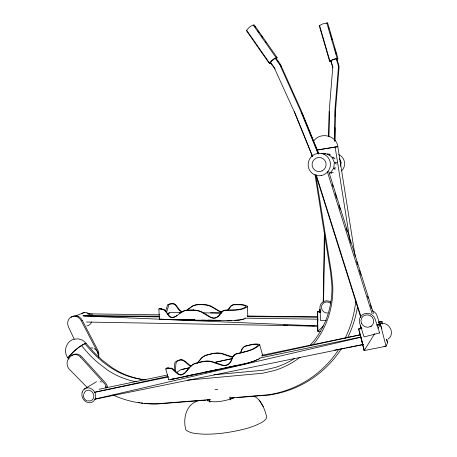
<?xml version="1.0" encoding="UTF-8"?>
<svg xmlns="http://www.w3.org/2000/svg" width="457" height="457" viewBox="0 0 457 457"><rect width="100%" height="100%" fill="white"/><g stroke="black" fill="none" stroke-linecap="round" stroke-linejoin="round"><path stroke-width="0.69" d="M323.213 302.02L324.39 232.07M323.596 301.152L324.716 234.841M328.686 136.649L329.149 111.771L332.707 68.053A5.633 5.33 -54.7 0 0 332.685 67.647L332.673 67.516A5.77 5.461 -54.7 0 0 332.536 66.762L330.719 60.941L333.324 59.49L336.792 58.673L338.626 64.523A12.248 11.596 -54.7 0 1 339.065 67.293L335.535 110.48L334.97 140.819M328.891 136.563L329.354 111.611M334.324 140.836L334.895 110.491L338.431 67.185A11.836 11.202 -54.7 0 0 338.003 64.517L336.175 58.662M334.747 141.333L334.998 127.771M335.215 116.352L335.318 110.645M318.86 153.798L301.152 110.417L281.466 66.636A13.367 12.59 -66.9 0 0 280.124 63.94L276.005 58.285L274.017 59.107L271.235 61.375L270.458 62.803L274.297 68.064A6.289 5.924 -66.9 0 1 274.577 68.521A6.067 5.713 -66.9 0 1 274.937 69.281L294.279 111.828L312.365 156.277M174.231 369.844L174.608 364.183L175.162 362.093C183.297 356.654 184.588 361.601 191.175 366.228M270.39 63.374L269.402 63.546L269.43 62.912L272.281 60.067L274.337 58.622L277.073 57.536L276.314 59.039M275.977 58.764L276.005 58.285M241.279 351.239L242.507 348.32L244.409 346.469A7.226 6.701 51.3 0 1 245.226 346.063C249.83 345.121 255.012 343.007 259.616 344.435L259.57 345.012C253.138 350.999 243.781 351.879 235.641 354.226A7.54 6.952 52 0 0 234.795 354.649L232.716 356.74L231.168 360.533A16.806 15.464 55.4 0 1 230.494 361.83L230.248 362.241A7.055 6.495 54 0 1 229.808 362.858L229.694 362.995A15.658 14.413 55.3 0 1 229.431 363.298A10.865 9.997 54.6 0 1 229.003 363.755L227.986 364.555A13.253 12.208 54.9 0 1 227.266 364.972L226.832 365.194A4.039 3.713 53.7 0 1 226.404 365.349M340.665 166.205L341.071 162.189L339.408 158.539M364.366 349.234L364.223 350.542L386.074 346.246L387.616 342.613L386.708 339.191M227.746 310.052A14.538 13.613 61 0 0 228.626 309.001L230.654 306.224L233.07 304.779A6.518 6.118 57.1 0 1 233.881 304.585C238.314 304.676 243.467 303.888 247.397 306.219L247.334 306.761C240.816 311.211 232.259 309.875 224.747 310.354A6.775 6.329 57.7 0 0 223.901 310.554L222.879 310.971M175.305 371.935L175.905 363.903L176.459 361.813C182.737 356.631 185.81 363.675 190.769 366.537M165.56 311.326L167.69 304.579L169.61 303.968L173.763 303.831L175.579 304.545L179.807 310.24L181.869 311.634A4.581 4.227 63.8 0 0 182.549 311.72L183.023 311.697M166.497 312.474L168.919 304.596C176.728 300.38 176.351 310.794 182.166 311.925M231.688 359.888L232.836 356.9M241.056 351.816L240.913 352.13A15.738 14.561 54.8 0 1 240.508 352.93M336.775 59.221L337.929 58.342L327.64 22.941L322.853 23.884L320.86 24.735L319.346 26.003L329.594 61.272L330.451 61.289M327.389 23.444L327.64 22.941M378.082 328.217L381.983 321.38L378.533 322.094M382.709 324.122L381.983 321.38L379.79 322.065L378.402 324.71L377.031 325.007M232.967 356.631L235.161 354.335A7.529 6.946 52 0 1 236.006 353.912C243.518 351.736 252.184 350.959 258.102 345.372L258.148 344.829C253.909 343.475 249.128 345.475 244.889 346.349A7.238 6.712 51.3 0 0 244.072 346.754L242.061 348.771L240.571 352.427A15.761 14.584 54.8 0 1 240.296 352.981M374.711 333.644L364.223 350.542L358.522 329.091L361.441 328.206M329.594 61.272L333.164 59.37L337.929 58.342M360.944 328.075L360.579 325.818L361.304 328.532M336.792 58.673L337.609 62.226M220.331 314.016L223.09 310.834M269.402 63.546L246.671 31.002L246.643 30.282C248.482 27.837 251.093 25.329 254.218 24.901L277.073 57.536M188.861 368.456L184.582 373.306L182.269 374.677L180.441 375.117L177.83 374.055L171.204 368.388L165.725 368.885L166.988 367.834L167.599 368.045M197.367 362.961L201.434 358.111A12.482 11.396 55.1 0 1 202.177 357.477A24.198 22.067 53.6 0 1 202.839 356.986L204.679 355.906A14.613 13.344 54.8 0 1 205.936 355.38L213.002 353.398L216.915 352.958A24.958 22.77 53.3 0 1 218.337 352.97L220.491 353.175A16.441 15.047 53.8 0 1 222.353 353.575L232.173 356.826A8.517 7.883 53.7 0 0 232.727 356.917M197.373 363.149L201.823 357.814A12.459 11.385 55.1 0 1 202.571 357.18A24.164 22.039 53.6 0 1 203.234 356.689L205.067 355.615A14.59 13.327 54.8 0 1 206.324 355.089L213.036 353.495M189.267 367.942L191.026 365.988A12.973 11.779 55.6 0 1 191.797 365.326A25.158 22.81 54.1 0 1 192.483 364.817L194.385 363.709A15.19 13.79 55.3 0 1 195.682 363.166L202.6 361.436L206.655 360.99A25.986 23.57 53.8 0 1 208.129 361.007L210.363 361.23A17.12 15.572 54.4 0 1 212.294 361.653L222.479 365.069A8.872 8.169 54.3 0 0 223.307 365.2L224.381 365.292A6.118 5.627 54 0 0 224.878 365.292L225.387 365.257A5.473 5.033 53.9 0 0 225.787 365.206L227.637 364.646A13.236 12.19 54.9 0 0 228.363 364.229L229.374 363.429A10.791 9.928 54.6 0 0 229.808 362.972A15.635 14.396 55.3 0 0 230.065 362.675L230.179 362.532A7.044 6.484 54 0 0 230.619 361.921L230.865 361.51A16.778 15.441 55.4 0 0 231.539 360.213M227.917 310.006L228.077 309.84A14.521 13.601 61 0 0 228.957 308.795L230.979 306.019M388.004 339.105C395.591 334.056 389.461 321.637 380.961 323.625M319.746 312.131L319.883 309.166L319.957 312.017M168.884 379.419C168.467 380.253 170.627 379.567 171.072 379.556L243.952 364.206L253.915 361.304L260.022 358.368M323.276 325.99L317.838 331.388L317.335 311.805L320.334 311.6M313.593 141.202C319.957 131.627 336.278 135.101 337.889 146.594L337.546 146.846M245.255 318.683L239.468 320.146L230.117 320.745L161.618 319.546L159.899 319.392L159.55 318.94M231.093 305.922L232.744 304.979A6.524 6.124 57.2 0 1 233.561 304.785C237.64 304.865 242.404 304.094 246.015 306.27L245.952 306.784C239.948 310.96 232.03 309.68 225.09 310.137A6.764 6.318 57.7 0 0 224.25 310.337L221.736 311.84L219.651 314.719A15.087 14.058 61.4 0 1 218.737 315.804L218.138 316.41A6.192 5.775 59.9 0 1 217.755 316.73L217.172 317.147A8.54 7.963 60.3 0 1 216.681 317.449L215.59 317.912A12.568 11.722 60.9 0 1 215.047 318.072L214.613 318.175A3.553 3.308 59.6 0 1 214.202 318.226A4.861 4.524 59.7 0 1 213.687 318.232L211.048 317.684A7.975 7.438 60.2 0 1 210.334 317.398L201.897 312.354A15.509 14.31 60.3 0 0 200.246 311.594L198.624 311.046A22.787 20.965 59.8 0 0 196.961 310.64L193.225 310.206L186.645 310.332A13.75 12.659 61.3 0 0 185.371 310.543L182.714 311.44A11.699 10.774 61.6 0 0 181.88 311.863L179.898 313.228M176.613 315.787L182.28 311.651A11.688 10.762 61.6 0 1 183.108 311.223L185.765 310.326A13.733 12.647 61.3 0 1 187.039 310.114L193.608 309.995L197.338 310.423A22.759 20.936 59.8 0 1 199.001 310.829L200.617 311.377A15.492 14.293 60.3 0 1 202.268 312.137L210.7 317.175A7.963 7.426 60.2 0 0 211.414 317.455L212.356 317.752A5.524 5.147 59.9 0 0 212.796 317.855L213.259 317.923A4.953 4.616 59.8 0 0 213.63 317.963L215.401 317.844A12.55 11.711 60.9 0 0 215.944 317.684L218.109 316.507A6.187 5.764 59.9 0 0 218.492 316.187L219.092 315.576A15.064 14.041 61.4 0 0 220 314.49M172.226 368.382L178.744 374.06L180.007 374.689L181.418 374.746L184.759 373.129L190.598 366.308A12.996 11.796 55.6 0 1 191.374 365.646A25.198 22.844 54.2 0 1 192.06 365.143L193.962 364.023A15.212 13.813 55.3 0 1 195.265 363.486L202.223 361.847L202.6 361.436M212.654 353.787L213.002 353.398M145.183 379.818A85.219 77.781 67.7 0 1 118.317 371.398L112.285 367.794L102.711 360.516A124.304 115.175 70.2 0 1 93.611 351.987L85.99 343.218C78.964 346.058 72.64 351.879 68.042 357.922L68.927 359.036M202.223 361.847L202.634 361.533M159.39 319.066L158.865 308.961L160.047 308.338L160.51 308.629M176.345 372.706L180.429 369.896L189.444 367.845M177.019 315.564C174.934 317.049 171.609 318.718 169.358 316.661C165.417 311.474 165.24 308.692 158.865 308.961M176.676 315.804L174.631 316.924L172.072 317.409A4.753 4.364 64.1 0 1 171.364 317.318L169.233 315.867L164.503 309.629L160.196 308.932L161.304 308.355L162.241 309.218M186.353 310.566L192.077 306.339A11.282 10.442 61.2 0 1 192.883 305.927L195.459 305.059A13.253 12.27 60.9 0 1 196.693 304.848L203.422 304.516L207.032 304.922A23.056 21.313 59.3 0 1 207.986 305.133A20.822 19.263 59.5 0 1 208.638 305.31L210.203 305.836A14.932 13.847 59.9 0 1 211.802 306.561L219.954 311.4A7.678 7.192 59.7 0 0 220.645 311.674L221.554 311.954A5.324 4.981 59.4 0 0 221.845 312.022M186.473 310.52L192.448 306.139A11.265 10.431 61.2 0 1 193.254 305.727L195.825 304.859A13.236 12.253 60.9 0 1 197.058 304.648L203.434 304.608M84.191 389.158L94.833 382.709A7.461 6.524 62.6 0 1 96.621 381.709M73.251 339.368C65.711 342.025 63.14 351.976 68.07 358.168L68.179 357.408C73.234 351.781 79.101 346.229 86.036 343.133L82.54 340.174L78.221 338.814L73.726 339.254M193.225 310.206L193.608 309.995M203.074 304.802L203.422 304.516M193.237 310.297L193.619 310.086M198.024 400.726C185.833 404.793 182.857 418.623 185.816 429.837C190.683 433.899 197.55 433.659 203.548 434.15A48.128 13.242 -9.8 0 0 227.569 432.499C239.645 430.408 252.098 428.083 262.798 421.794A30.573 8.58 -9.7 0 0 266.699 416.727C264.546 409.049 261.507 399.921 253.966 396.07M167.525 313.948L171.118 312.434L180.949 312.508M167.759 313.502L169.656 312.514M329.234 173.3L330.514 172.7L333.267 172.403M256.217 360.11L258.411 359.093M254.56 360.727L255.612 360.259M75.594 316.021L84.448 312.434M255.674 360.362L249.83 362.498M251.133 361.984L251.938 361.716M249.208 362.687L171.038 379.419M241.787 319.483L243.73 319.026M95.313 398.995L360.887 337.283M361.95 328.337L358.522 329.091L361.933 328.389M95.342 392.1L167.839 376.431M261.947 356.1L360.242 334.861M182 369.319L188.912 367.834M215.881 362.058L231.785 358.654M214.082 362.572L232.476 358.631M176.419 378.185L171.095 379.299M184.097 376.568L195.973 374.066M197.367 373.775L200.16 373.186M203.651 372.449L213.43 370.393M214.824 370.096L217.618 369.507M225.301 367.891L237.172 365.394M99.072 389.25L167.502 374.974M261.764 355.312L360.219 334.775M94.656 392.3L168.713 376.928M259.536 358.077L360.841 337.055M379.79 322.065L378.407 322.351L379.79 322.065L386.074 346.246L383.943 346.315M377.042 324.99L380.327 324.596L381.892 328.457M370.107 326.704L371.472 326.424M376.922 325.298L380.327 324.596M94.645 399.269L363.264 344.561M334.61 350.085L338.106 349.399M339.5 349.125L345.092 348.034M346.492 347.76L363.269 344.481M317.432 149.959L337.889 146.594M316.718 150.079L337.82 146.68L355.198 256.474M241.136 319.637L235.052 320.443M212.625 353.695L216.538 353.255A24.992 22.799 53.3 0 1 217.966 353.261L220.12 353.472A16.463 15.064 53.9 0 1 221.988 353.867L231.819 357.123A8.534 7.895 53.7 0 0 232.619 357.248L232.847 357.271M202.188 361.75L206.25 361.31A26.026 23.598 53.8 0 1 207.729 361.327L209.963 361.55A17.143 15.595 54.4 0 1 211.899 361.973L222.096 365.394A8.889 8.18 54.3 0 0 222.925 365.526L223.165 365.549M217.629 389.427L214.973 389.632M237.623 320.111L234.544 320.357M213.91 374.803L263.58 370.187L275.325 367.445A87.595 83.168 59.1 0 0 294.537 358.454M187.599 380.133L262.644 373.249L274.68 370.461A89.909 85.305 59.2 0 0 300.095 357.237M181.583 359.853L181.937 359.825M169.616 368.353L169.975 368.319M210.34 399.572L155.957 403.839A107.778 98.215 67.8 0 1 112.948 394.985M229.465 398.001L267.716 394.865A112.485 106.755 59.1 0 0 321.402 369.713A113.353 107.589 59.3 0 0 338.608 349.645M205.918 400.178L158.082 403.902A108.755 99.209 67.7 0 1 144.755 403.348M207.329 400.064L210.146 399.835M231.311 398.098L234.133 397.87M236.955 397.636L269.396 394.979M335.821 167.913L333.804 168.067L330.514 172.7L331.519 173.454M337.043 162.326L334.358 162.418L332.028 157.288L327.446 154.066L321.854 153.615L325.178 153.712M231.67 320.608L227.049 320.58M326.281 320.58L320.574 320.568L319.946 307.909A7.261 6.929 37.8 0 1 323.499 301.62A7.261 6.929 37.8 0 1 330.931 302.117M334.078 157.299L332.028 157.288L335.044 158.922M83.511 315.758L159.007 316.175M247.323 316.661L317.832 317.044M320.82 311.828L317.335 311.805L320.865 311.88M330.719 60.941L331.342 60.947M86.893 313.833L159.596 314.816M247.266 316.004L317.826 316.952M179.344 312.365L180.766 312.382M210.626 312.817L221.291 312.971M203.868 312.839L221.297 313.091M82.803 315.804L159.796 316.912M244.626 318.141L318.049 319.197M169.164 319.443L161.024 319.226M181.977 319.672L194.785 319.894M208.306 320.134L220.405 320.346M168.839 319.552L160.213 319.203M175.939 319.677L195.105 320.014M201.491 320.129L220.662 320.466M86.447 322.042L317.729 326.138M283.557 325.167L287.83 325.275M300.655 325.613L314.188 325.972M329.56 154.123L327.446 154.066L330.799 155.026M320.66 331.474L317.838 331.388L317.615 313.668M88.315 314.01L92.582 314.188M83.511 315.97L168.947 319.603M170.37 319.666L317.752 325.927M321.854 153.615L325.361 153.798M203.062 304.716L206.678 305.122A23.084 21.342 59.3 0 1 207.638 305.339A20.851 19.285 59.5 0 1 208.289 305.51L209.854 306.036A14.95 13.864 59.9 0 1 211.454 306.767L219.617 311.611A7.689 7.198 59.7 0 0 220.308 311.885L221.794 312.285M223.61 365.589L225.867 365.474A5.404 4.97 53.9 0 0 226.404 365.349M162.566 309.423L162.898 309.469M173.763 303.831L174.088 303.876M339.865 161.532L341.071 162.189M171.866 368.171L167.125 368.411L168.313 367.548L169.627 368.273M87.116 400.852C84.619 399.892 83.1 397.19 83.494 394.562M262.192 355.032L262.644 355.397L259.616 344.435M336.415 164.126L334.358 162.418L333.804 168.067L335.152 169.524M87.555 387.787L69.653 369.61A7.895 6.878 65.7 0 1 67.699 366.583A7.975 6.952 65.7 0 1 67.093 363.172A7.895 6.884 65.7 0 1 67.876 359.927A19.885 17.36 64.7 0 1 70.418 356.671A7.855 6.855 65.7 0 1 73.034 354.889A7.935 6.924 65.7 0 1 76.13 354.643A7.855 6.855 65.7 0 1 80.501 357.128M80.535 357.134L104.39 383.486A8.157 7.135 62.6 0 1 106.281 386.679A8.22 7.186 62.6 0 1 106.601 387.833M84.728 343.373C93.599 354.466 104.27 364.372 116.729 371.301A84.099 76.685 67.8 0 0 145.84 379.887M81.369 345.469L89.075 354.346A125.892 116.438 70.3 0 0 98.272 362.995L107.943 370.364L114.044 374.02A86.293 78.604 67.8 0 0 136.529 381.852M277.542 60.912L278.33 61.986M275.291 58.41L279.855 64.803A13.339 12.562 -67 0 1 280.255 65.585L280.375 65.854A12.727 11.985 -66.9 0 1 280.695 66.665L300.392 110.423L318.158 153.94M270.481 62.329L274.331 67.607A6.849 6.449 -67 0 1 274.56 67.973A7.272 6.849 -67.1 0 1 274.777 68.373L274.908 68.647A6.969 6.564 -67 0 1 275.08 69.087M254.635 26.215L255.452 27.374M257.891 30.865L259.113 32.607M261.147 35.515L262.775 37.84M265.22 41.33L266.031 42.49M276.205 57.022L277.022 58.188M253.189 24.986L276.091 57.696M246.643 30.282L269.43 62.912M279.895 64.134L280.227 64.637M263.318 406.759L259.159 400.092M280.381 64.888L280.524 65.14A13.293 12.522 -66.9 0 1 280.924 65.922L281.044 66.185A12.682 11.945 -66.8 0 1 281.158 66.459M82.249 320.294L97.855 350.222A7.575 6.666 65.6 0 1 98.803 353.569A7.649 6.735 65.6 0 1 98.518 356.277M81.226 320.728L96.873 350.736A7.592 6.678 65.6 0 1 97.827 354.095M74.194 339.18L68.51 326.944A7.735 6.804 68.8 0 1 67.705 323.562A7.803 6.866 68.8 0 1 68.259 320.357A7.723 6.798 68.8 0 1 71.366 316.93L71.486 316.867A8.135 7.158 68.8 0 1 74.565 316.215A8.203 7.215 68.8 0 1 77.627 317.055A8.135 7.158 68.8 0 1 81.203 320.717M301.786 112.565L313.588 141.47M314.119 142.79L318.683 153.958M294.434 111.651L312.531 156.123M386.314 339.397L387.616 342.613M379.441 323.242L377.071 315.821A8.055 7.638 28 0 0 372.638 310.863M328.709 171.489L373.512 313.525M332.416 184.685L333.056 186.724M335.204 193.522L336.7 198.281M338.848 205.079L340.351 209.837M346.138 228.192L347.211 231.59M348.925 237.029L350.856 243.147M356.643 261.501L357.717 264.9M359.431 270.338L360.933 275.097M367.582 296.17L368.222 298.21M370.37 305.008L371.438 308.406M327.366 171.763L372.129 313.668M316.193 174.734L360.91 316.512M315.873 175.002L360.813 317.489M330.908 60.632L332.73 66.482A6.209 5.872 -54.8 0 1 332.879 67.299L332.919 67.876M328.377 26.843L328.971 28.877M330.154 32.95L330.742 34.989M331.136 36.349L332.125 39.742M334.296 47.214L334.89 49.247M335.284 50.607L336.272 54M326.778 22.85L337.083 58.319M319.574 25.506L329.851 60.861M360.413 326.081L360.973 328.092M165.725 368.885L168.73 379.71M359.808 332.816L359.265 330.788L364.223 350.542L363.395 346.315M360.162 334.164L361.241 338.214M361.601 339.562L363.035 344.966M209.517 399.435L209.992 402.223M229.905 397.104L230.379 399.921M311.611 153.592L312.062 156.408M314.987 174.694L330.617 272.463L331.936 285.859A87.607 83.197 59.1 0 1 325.253 321.659A88.664 84.185 59.3 0 1 309.623 345.829M335.118 146.925L349.725 239.131M315.81 175.088L331.474 273.069L332.822 286.75A89.932 85.345 59.2 0 1 329.92 311.891A90.874 86.224 59.4 0 1 313.576 344.092M247.397 306.219L247.797 315.747M319.677 309.378L319.78 312.2M317.644 313.633L317.838 321.3M207.215 399.704A10.985 2.719 -10 0 0 207.581 400.755C215.498 403.131 224.124 400.926 231.865 398.727A11.019 2.736 -9.9 0 0 234.704 397.39M83.945 393.928A5.553 4.827 62.7 0 1 89.812 390.427A5.553 4.827 62.7 0 1 93.731 397.23A5.553 4.827 62.7 0 1 87.858 400.72M327.955 313.022A5.724 5.467 37.8 0 1 321.568 305.996A5.724 5.467 37.8 0 1 330.32 303.117M90.926 347.874A7.826 6.889 65.4 0 1 92.8 348.114M93.988 348.548A7.826 6.889 65.4 0 1 97.038 351.067M97.415 351.61A7.826 6.889 65.4 0 1 98.706 357.471M71.88 355.723A7.832 6.838 65.7 0 1 74.12 354.341A7.918 6.912 65.7 0 1 81.637 356.603L105.401 382.857A8.135 7.118 62.5 0 1 107.286 386.039A8.197 7.169 62.5 0 1 107.703 387.776M78.633 316.621A8.112 7.146 68.8 0 1 82.22 320.283M78.655 316.632A8.18 7.203 68.8 0 0 75.599 315.798A8.112 7.146 68.8 0 0 72.532 316.45L72.406 316.507A7.706 6.781 68.8 0 0 71.092 317.387M142.858 403.114A108.755 99.209 67.7 0 1 140.973 402.846M139.716 402.646A108.755 99.209 67.7 0 1 138.46 402.428M269.396 394.985A113.462 107.766 58.9 0 0 323.602 369.61A114.347 108.612 59.1 0 0 341.362 348.782M347.554 337.9A114.347 108.612 59.1 0 0 355.043 318.072A113.45 107.778 59 0 0 357.62 305.87M345.109 338.289A113.353 107.589 59.3 0 0 352.513 318.649A112.451 106.749 59.1 0 0 355.832 300.352M100.072 381.578A7.461 6.524 62.6 0 1 101.443 382.075M105.327 386.188A7.461 6.524 62.6 0 1 105.893 388.05M81.58 313.731A6.878 6.084 68.7 0 1 89.383 314.085M91.543 321.871A6.878 6.084 68.7 0 1 86.876 325.904M338.694 154.597A10.134 9.98 -49.5 0 1 341.876 170.667M281.266 66.733A12.682 11.945 -66.8 0 1 281.363 66.99M338.42 64.82A11.796 11.168 -54.6 0 1 338.614 65.614M379.578 332.959L364.052 336.923L359.67 323.236A8.22 7.792 28.7 0 1 364.983 313.588A8.22 7.792 28.7 0 1 375.174 319.186L379.578 332.959M361.51 323.316A6.472 6.135 28.7 0 0 372.529 324.927A6.472 6.135 28.7 0 0 368.022 314.907A6.472 6.135 28.7 0 0 361.51 323.316M322.002 170.935A7.106 6.998 -61.9 0 0 323.156 158.71A7.106 6.998 -61.9 0 0 312.097 163.949A7.106 6.998 -61.9 0 0 322.002 170.935M82.231 392.077A7.678 6.672 62.7 0 0 90.08 402.743A7.678 6.672 62.7 0 0 93.953 391.049A7.678 6.672 62.7 0 0 82.231 392.077M321.14 175.602A11.276 11.105 -61.8 0 0 327.886 157.271A11.276 11.105 -61.8 0 0 308.846 160.75A11.276 11.105 -61.8 0 0 321.14 175.602"/></g></svg>
